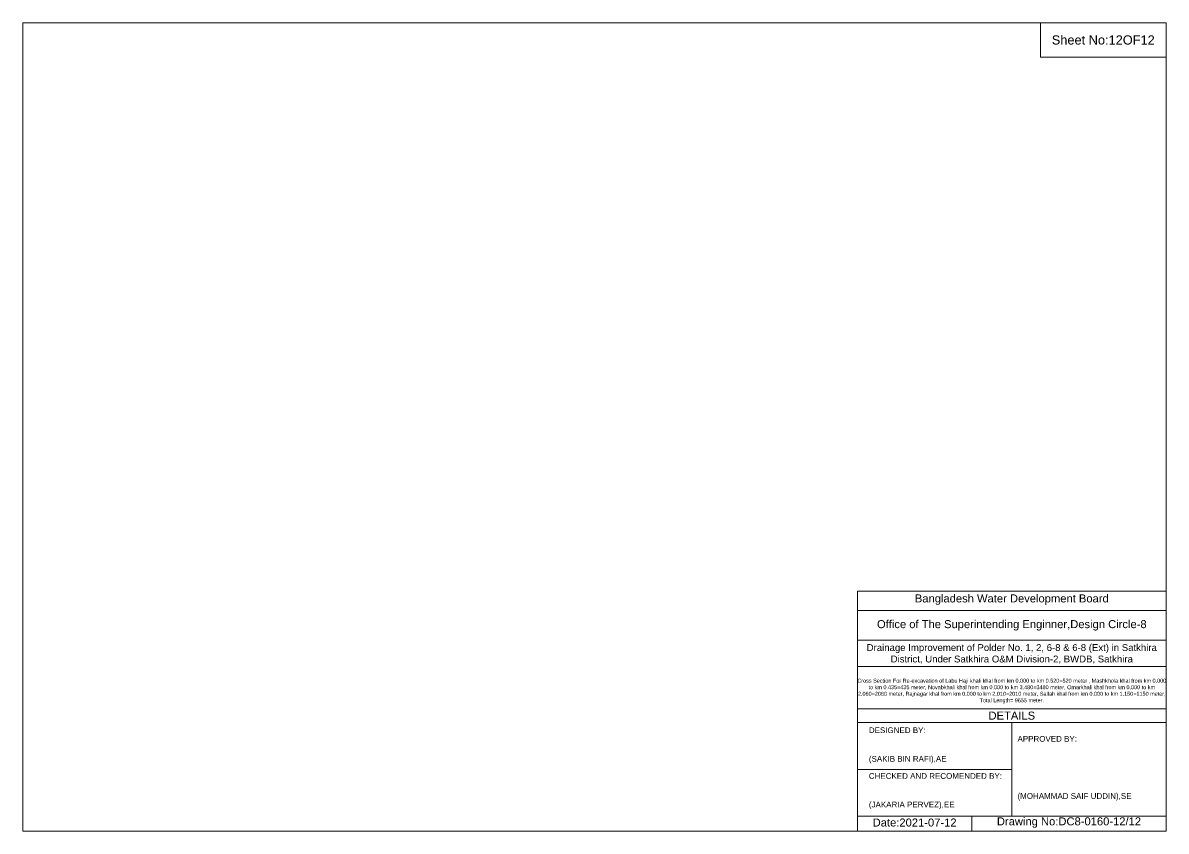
# Model space of a CAD drawing. Header units: inches. Extents: x 91000 to 648000, y -5656 to 141.
# Drawn here: x 360000 to 368000, y -5656 to 0 of the extents above; entities that cross this region are included whole.
import ezdxf

# ---------------------------------------------------------------- set-up
doc = ezdxf.new("R2010")
doc.units = ezdxf.units.IN
doc.header["$LTSCALE"] = 7
doc.header["$MEASUREMENT"] = 0
doc.layers.add('Cross Section Labels', color=7, linetype='Continuous', lineweight=9)
doc.styles.get("Standard").update_dxf_attribs({"font": 'arial.ttf'})

msp = doc.modelspace()

# ---------------------------------------------------------------- linework, layer by layer
at = {"layer": 'Cross Section Labels'}
for points in [[(360000, 0), (368000, 0), (368000, -5656), (360000, -5656)], [(367120, 0), (368000, 0), (368000, -240), (367120, -240)]]:
    msp.add_lwpolyline(points, close=True, dxfattribs=at)
for points in [[(365840, -5656), (365840, -3976), (368000, -3976)], [(365840, -4112), (368000, -4112)], [(365840, -4320), (368000, -4320)], [(365840, -4504), (368000, -4504)], [(365840, -4800), (368000, -4800)], [(365840, -4896), (368000, -4896)], [(366920, -4896), (366920, -5552)], [(365840, -5224), (366920, -5224)], [(365840, -5552), (368000, -5552)], [(366640, -5552), (366640, -5656)]]:
    msp.add_lwpolyline(points, dxfattribs=at)

# ---------------------------------------------------------------- texts
at = {"layer": 'Cross Section Labels', "attachment_point": 5}
for s, insert, char_height in [('Sheet No:12OF12', (367560, -120), 64), ('Bangladesh Water Development Board', (366920, -4036), 56), ('Office of The Superintending Enginner,Design Circle-8', (366920, -4216), 56)]:
    msp.add_mtext(s, dxfattribs=dict(at, insert=insert, char_height=char_height))
at = {"layer": 'Cross Section Labels'}
for s, insert, char_height, width, attachment_point in [('Drainage Improvement of Polder No. 1, 2, 6-8 & 6-8 (Ext) in Satkhira District, Under Satkhira O&M Division-2, BWDB, Satkhira', (366920, -4416), 48, 2240, 5), ('Cross Section For Re-excavation of Labu Haji khali khal from km 0.000 to km 0.520=520 meter , Mashkhola khal from km 0.000 to km 0.435=435 meter, Novabkhali khal from km 0.000 to km 3.480=3480 meter, Omarkhali khal from km 0.000 to km 2.060=2060 meter, Rajnagar khal from km 0.000 to km 2.010=2010 meter, Sallah khal from km 0.000 to km 1.150=1150 meter, Total Length= 9655 meter. ', (366920, -4676), 27.4148, 2160, 5), ('DETAILS', (366920, -4848), 56, 2240, 5), ('DESIGNED BY:^J^J^J(SAKIB BIN RAFI),AE', (365920, -5056), 40, 1120, 4), ('APPROVED BY:^J^J^J^J^J^J(MOHAMMAD SAIF UDDIN),SE', (366960, -5216), 40, 1120, 4), ('CHECKED AND RECOMENDED BY:^J^J^J(JAKARIA PERVEZ),EE', (365920, -5376), 40, 1120, 4), ('Date:2021-07-12', (366240, -5596), 56, 1120, 5), ('Drawing No:DC8-0160-12/12', (367320, -5596), 56, 1760, 5)]:
    msp.add_mtext(s, dxfattribs=dict(at, insert=insert, char_height=char_height, width=width, attachment_point=attachment_point))

doc.saveas('drawing.dxf')
